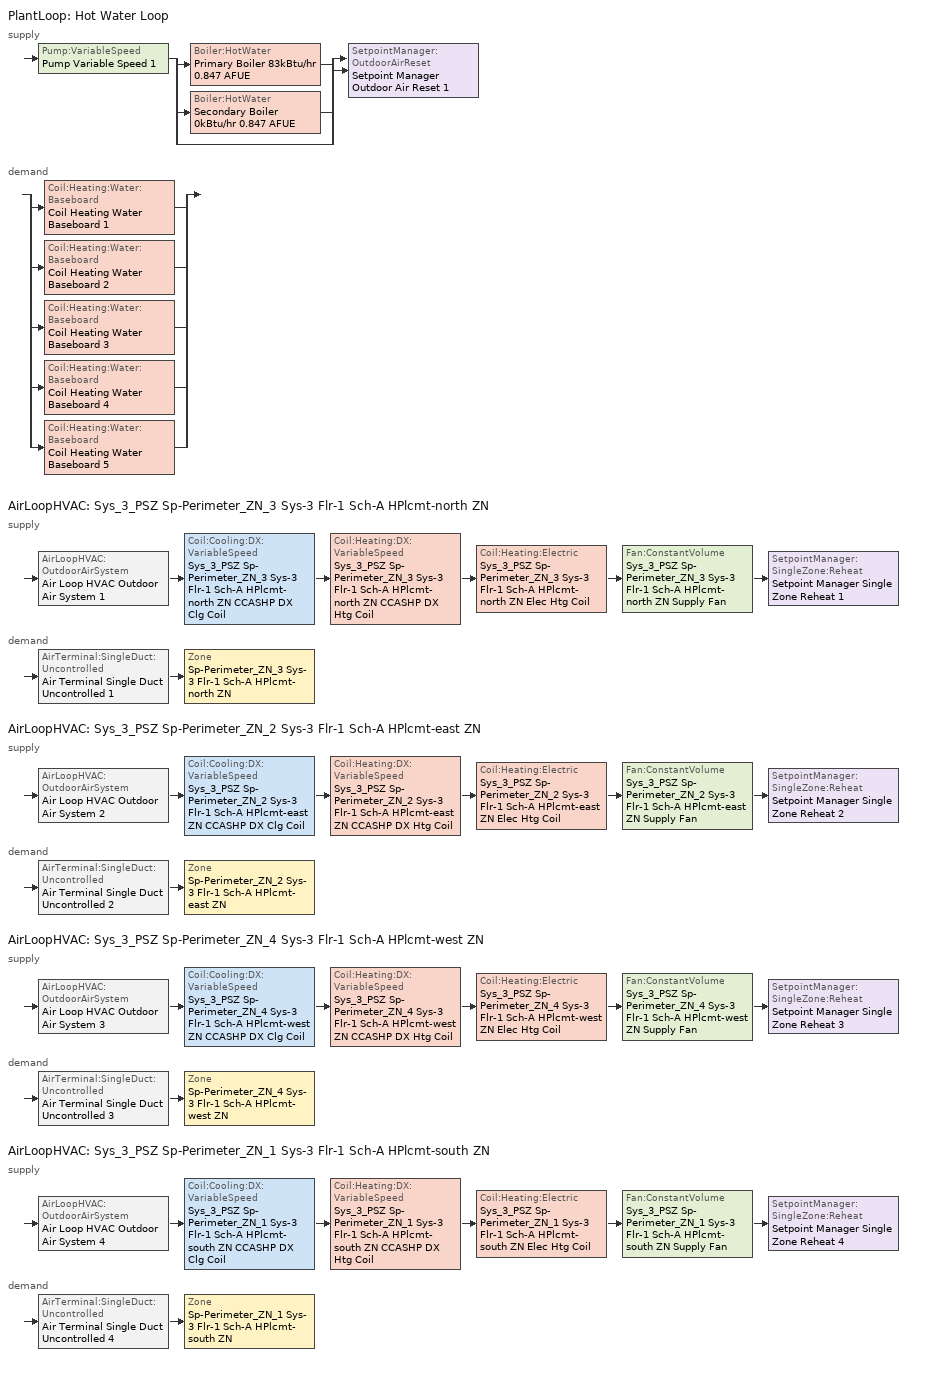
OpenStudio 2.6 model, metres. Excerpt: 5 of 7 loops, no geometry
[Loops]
PlantLoop 'Hot Water Loop'
 supply: Pump:VariableSpeed 'Pump Variable Speed 1' > split
  | Boiler:HotWater 'Primary Boiler 83kBtu/hr 0.847 AFUE'
  | Boiler:HotWater 'Secondary Boiler 0kBtu/hr 0.847 AFUE'
  | bypass
  join > SetpointManager:OutdoorAirReset 'Setpoint Manager Outdoor Air Reset 1'
 demand: split
  | Coil:Heating:Water:Baseboard 'Coil Heating Water Baseboard 1'
  | Coil:Heating:Water:Baseboard 'Coil Heating Water Baseboard 2'
  | Coil:Heating:Water:Baseboard 'Coil Heating Water Baseboard 3'
  | Coil:Heating:Water:Baseboard 'Coil Heating Water Baseboard 4'
  | Coil:Heating:Water:Baseboard 'Coil Heating Water Baseboard 5'
AirLoopHVAC 'Sys_3_PSZ Sp-Perimeter_ZN_3 Sys-3 Flr-1 Sch-A HPlcmt-north ZN'
 supply: AirLoopHVAC:OutdoorAirSystem 'Air Loop HVAC Outdoor Air System 1' > Coil:Cooling:DX:VariableSpeed 'Sys_3_PSZ Sp-Perimeter_ZN_3 Sys-3 Flr-1 Sch-A HPlcmt-north ZN CCASHP DX Clg Coil' > Coil:Heating:DX:VariableSpeed 'Sys_3_PSZ Sp-Perimeter_ZN_3 Sys-3 Flr-1 Sch-A HPlcmt-north ZN CCASHP DX Htg Coil' > Coil:Heating:Electric 'Sys_3_PSZ Sp-Perimeter_ZN_3 Sys-3 Flr-1 Sch-A HPlcmt-north ZN Elec Htg Coil' > Fan:ConstantVolume 'Sys_3_PSZ Sp-Perimeter_ZN_3 Sys-3 Flr-1 Sch-A HPlcmt-north ZN Supply Fan' > SetpointManager:SingleZone:Reheat 'Setpoint Manager Single Zone Reheat 1'
 demand: AirTerminal:SingleDuct:Uncontrolled 'Air Terminal Single Duct Uncontrolled 1' > Zone 'Sp-Perimeter_ZN_3 Sys-3 Flr-1 Sch-A HPlcmt-north ZN'
AirLoopHVAC 'Sys_3_PSZ Sp-Perimeter_ZN_2 Sys-3 Flr-1 Sch-A HPlcmt-east ZN'
 supply: AirLoopHVAC:OutdoorAirSystem 'Air Loop HVAC Outdoor Air System 2' > Coil:Cooling:DX:VariableSpeed 'Sys_3_PSZ Sp-Perimeter_ZN_2 Sys-3 Flr-1 Sch-A HPlcmt-east ZN CCASHP DX Clg Coil' > Coil:Heating:DX:VariableSpeed 'Sys_3_PSZ Sp-Perimeter_ZN_2 Sys-3 Flr-1 Sch-A HPlcmt-east ZN CCASHP DX Htg Coil' > Coil:Heating:Electric 'Sys_3_PSZ Sp-Perimeter_ZN_2 Sys-3 Flr-1 Sch-A HPlcmt-east ZN Elec Htg Coil' > Fan:ConstantVolume 'Sys_3_PSZ Sp-Perimeter_ZN_2 Sys-3 Flr-1 Sch-A HPlcmt-east ZN Supply Fan' > SetpointManager:SingleZone:Reheat 'Setpoint Manager Single Zone Reheat 2'
 demand: AirTerminal:SingleDuct:Uncontrolled 'Air Terminal Single Duct Uncontrolled 2' > Zone 'Sp-Perimeter_ZN_2 Sys-3 Flr-1 Sch-A HPlcmt-east ZN'
AirLoopHVAC 'Sys_3_PSZ Sp-Perimeter_ZN_4 Sys-3 Flr-1 Sch-A HPlcmt-west ZN'
 supply: AirLoopHVAC:OutdoorAirSystem 'Air Loop HVAC Outdoor Air System 3' > Coil:Cooling:DX:VariableSpeed 'Sys_3_PSZ Sp-Perimeter_ZN_4 Sys-3 Flr-1 Sch-A HPlcmt-west ZN CCASHP DX Clg Coil' > Coil:Heating:DX:VariableSpeed 'Sys_3_PSZ Sp-Perimeter_ZN_4 Sys-3 Flr-1 Sch-A HPlcmt-west ZN CCASHP DX Htg Coil' > Coil:Heating:Electric 'Sys_3_PSZ Sp-Perimeter_ZN_4 Sys-3 Flr-1 Sch-A HPlcmt-west ZN Elec Htg Coil' > Fan:ConstantVolume 'Sys_3_PSZ Sp-Perimeter_ZN_4 Sys-3 Flr-1 Sch-A HPlcmt-west ZN Supply Fan' > SetpointManager:SingleZone:Reheat 'Setpoint Manager Single Zone Reheat 3'
 demand: AirTerminal:SingleDuct:Uncontrolled 'Air Terminal Single Duct Uncontrolled 3' > Zone 'Sp-Perimeter_ZN_4 Sys-3 Flr-1 Sch-A HPlcmt-west ZN'
AirLoopHVAC 'Sys_3_PSZ Sp-Perimeter_ZN_1 Sys-3 Flr-1 Sch-A HPlcmt-south ZN'
 supply: AirLoopHVAC:OutdoorAirSystem 'Air Loop HVAC Outdoor Air System 4' > Coil:Cooling:DX:VariableSpeed 'Sys_3_PSZ Sp-Perimeter_ZN_1 Sys-3 Flr-1 Sch-A HPlcmt-south ZN CCASHP DX Clg Coil' > Coil:Heating:DX:VariableSpeed 'Sys_3_PSZ Sp-Perimeter_ZN_1 Sys-3 Flr-1 Sch-A HPlcmt-south ZN CCASHP DX Htg Coil' > Coil:Heating:Electric 'Sys_3_PSZ Sp-Perimeter_ZN_1 Sys-3 Flr-1 Sch-A HPlcmt-south ZN Elec Htg Coil' > Fan:ConstantVolume 'Sys_3_PSZ Sp-Perimeter_ZN_1 Sys-3 Flr-1 Sch-A HPlcmt-south ZN Supply Fan' > SetpointManager:SingleZone:Reheat 'Setpoint Manager Single Zone Reheat 4'
 demand: AirTerminal:SingleDuct:Uncontrolled 'Air Terminal Single Duct Uncontrolled 4' > Zone 'Sp-Perimeter_ZN_1 Sys-3 Flr-1 Sch-A HPlcmt-south ZN'
[Sizing:Zone] Zone Cooling Design Supply Air Temperature Input Method=SupplyAirTemperature; Zone Cooling Design Supply Air Temperature {C}=13; Zone Cooling Design Supply Air Temperature Difference {deltaC}=11.11; Zone Heating Design Supply Air Temperature Input Method=SupplyAirTemperature; Zone Heating Design Supply Air Temperature {C}=43; Zone Heating Design Supply Air Temperature Difference {deltaC}=11.11; Zone Cooling Design Supply Air Humidity Ratio {kg-H2O/kg-air}=0.0085; Zone Heating Design Supply Air Humidity Ratio {kg-H2O/kg-air}=0.008; Zone Heating Sizing Factor=1.3; Zone Cooling Sizing Factor=1.1; Cooling Design Air Flow Method=DesignDay; Heating Design Air Flow Method=DesignDay; Account for Dedicated Outdoor Air System=No; Dedicated Outdoor Air System Control Strategy=NeutralSupplyAir; Dedicated Outdoor Air Low Setpoint Temperature for Design {C}=autosize; Dedicated Outdoor Air High Setpoint Temperature for Design {C}=autosize
Sp-Perimeter_ZN_3 Sys-3 Flr-1 Sch-A HPlcmt-north ZN; Sp-Perimeter_ZN_2 Sys-3 Flr-1 Sch-A HPlcmt-east ZN; Sp-Perimeter_ZN_4 Sys-3 Flr-1 Sch-A HPlcmt-west ZN; Sp-Perimeter_ZN_1 Sys-3 Flr-1 Sch-A HPlcmt-south ZN
[Zone equipment]
Sp-Perimeter_ZN_3 Sys-3 Flr-1 Sch-A HPlcmt-north ZN: Air Terminal Single Duct Uncontrolled 1, Sp-Perimeter_ZN_3 Sys-3 Flr-1 Sch-A HPlcmt-north ZN Elec Baseboard
Sp-Perimeter_ZN_2 Sys-3 Flr-1 Sch-A HPlcmt-east ZN: Air Terminal Single Duct Uncontrolled 2, Sp-Perimeter_ZN_2 Sys-3 Flr-1 Sch-A HPlcmt-east ZN Elec Baseboard
Sp-Perimeter_ZN_4 Sys-3 Flr-1 Sch-A HPlcmt-west ZN: Air Terminal Single Duct Uncontrolled 3, Sp-Perimeter_ZN_4 Sys-3 Flr-1 Sch-A HPlcmt-west ZN Elec Baseboard
Sp-Perimeter_ZN_1 Sys-3 Flr-1 Sch-A HPlcmt-south ZN: Air Terminal Single Duct Uncontrolled 4, Sp-Perimeter_ZN_1 Sys-3 Flr-1 Sch-A HPlcmt-south ZN Elec Baseboard
[PlantLoop]
Hot Water Loop: Fluid Type=Water; Glycol Concentration=0; Plant Loop Volume {m3}=Autocalculate; Load Distribution Scheme=Optimal
[Sizing:Plant]
Hot Water Loop: Loop Type=Heating; Design Loop Exit Temperature {C}=82; Loop Design Temperature Difference {deltaC}=16; Sizing Option=NonCoincident; Zone Timesteps in Averaging Window=1; Coincident Sizing Factor Mode=None
[Pump:VariableSpeed]
Pump Variable Speed 1: Motor Efficiency=0.855; Pump Control Type=Intermittent; Skin Loss Radiative Fraction=0.5; Design Power Sizing Method=PowerPerFlowPerPressure; Design Electric Power per Unit Flow Rate {W/(m3/s)}=348701.1; Design Shaft Power per Unit Flow Rate per Unit Head {W-s/m3-Pa}=1.43473; Design Minimum Flow Rate Fraction=0
[Boiler:HotWater] Fuel Type=FuelOil#2; Nominal Thermal Efficiency=0.847; Normalized Boiler Efficiency Curve=BOILER-EFFFPLR-NECB2011; Water Outlet Upper Temperature Limit {C}=99; Boiler Flow Mode=ConstantFlow; Parasitic Electric Load {W}=0; Sizing Factor=1
Name | Nominal Capacity {W}
Primary Boiler 83kBtu/hr 0.847 AFUE | 24308.8
Secondary Boiler 0kBtu/hr 0.847 AFUE | 0.001
[SetpointManager:OutdoorAirReset]
Setpoint Manager Outdoor Air Reset 1: Control Variable=Temperature; Setpoint at Outdoor Low Temperature {C}=82; Outdoor Low Temperature {C}=-16; Setpoint at Outdoor High Temperature {C}=60; Outdoor High Temperature {C}=0
[AirLoopHVAC] Design Supply Air Flow Rate {m3/s}=AutoSize
Name | Availability Schedule
Sys_3_PSZ Sp-Perimeter_ZN_3 Sys-3 Flr-1 Sch-A HPlcmt-north ZN; Sys_3_PSZ Sp-Perimeter_ZN_2 Sys-3 Flr-1 Sch-A HPlcmt-east ZN; Sys_3_PSZ Sp-Perimeter_ZN_4 Sys-3 Flr-1 Sch-A HPlcmt-west ZN | Always On Discrete
Sys_3_PSZ Sp-Perimeter_ZN_1 Sys-3 Flr-1 Sch-A HPlcmt-south ZN | Sys_3_PSZ Sp-Perimeter_ZN_1 Sys-3 Flr-1 Sch-A HPlcmt-south ZN Occ Sch
[Sizing:System] Type of Load to Size On=Sensible; Design Outdoor Air Flow Rate {m3/s}=Autosize; Minimum System Air Flow Ratio=1; Preheat Design Temperature {C}=7; Preheat Design Humidity Ratio {kg-H2O/kg-Air}=0.008; Precool Design Temperature {C}=13; Precool Design Humidity Ratio {kg-H2O/kg-Air}=0.008; Central Cooling Design Supply Air Temperature {C}=13; Central Heating Design Supply Air Temperature {C}=43; Sizing Option=NonCoincident; 100% Outdoor Air in Cooling=No; 100% Outdoor Air in Heating=No; Central Cooling Design Supply Air Humidity Ratio {kg-H2O/kg-Air}=0.0085; Central Heating Design Supply Air Humidity Ratio {kg-H2O/kg-Air}=0.008; Cooling Design Air Flow Method=DesignDay; Cooling Design Air Flow Rate {m3/s}=0; Heating Design Air Flow Method=DesignDay; Heating Design Air Flow Rate {m3/s}=0; System Outdoor Air Method=ZoneSum; Zone Maximum Outdoor Air Fraction=1; Cooling Supply Air Flow Rate Per Floor Area {m3/s-m2}=0.00996765; Cooling Fraction of Autosized Cooling Supply Air Flow Rate=1; Cooling Supply Air Flow Rate Per Unit Cooling Capacity {m3/s-W}=3.94755e-05; Heating Supply Air Flow Rate Per Floor Area {m3/s-m2}=0.00996765; Heating Fraction of Autosized Heating Supply Air Flow Rate=1; Heating Fraction of Autosized Cooling Supply Air Flow Rate=1; Heating Supply Air Flow Rate Per Unit Heating Capacity {m3/s-W}=3.15882e-05; Cooling Design Capacity Method=CoolingDesignCapacity; Cooling Design Capacity {W}=autosize; Cooling Design Capacity Per Floor Area {W/m2}=234.7; Fraction of Autosized Cooling Design Capacity=1; Heating Design Capacity Method=HeatingDesignCapacity; Heating Design Capacity {W}=autosize; Heating Design Capacity Per Floor Area {W/m2}=157; Fraction of Autosized Heating Design Capacity=1; Central Cooling Capacity Control Method=OnOff
Sys_3_PSZ Sp-Perimeter_ZN_3 Sys-3 Flr-1 Sch-A HPlcmt-north ZN; Sys_3_PSZ Sp-Perimeter_ZN_2 Sys-3 Flr-1 Sch-A HPlcmt-east ZN; Sys_3_PSZ Sp-Perimeter_ZN_4 Sys-3 Flr-1 Sch-A HPlcmt-west ZN; Sys_3_PSZ Sp-Perimeter_ZN_1 Sys-3 Flr-1 Sch-A HPlcmt-south ZN
[Controller:OutdoorAir] Minimum Outdoor Air Flow Rate {m3/s}=autosize; Maximum Outdoor Air Flow Rate {m3/s}=Autosize; Economizer Control Type=NoEconomizer; Economizer Control Action Type=ModulateFlow; Economizer Maximum Limit Dry-Bulb Temperature {C}=28; Economizer Maximum Limit Enthalpy {J/kg}=64000; Economizer Minimum Limit Dry-Bulb Temperature {C}=-100; Lockout Type=NoLockout; Minimum Limit Type=FixedMinimum; High Humidity Control=No; Heat Recovery Bypass Control Type=BypassWhenOAFlowGreaterThanMinimum
Name | Minimum Outdoor Air Schedule | Controller Mechanical Ventilation
Controller Outdoor Air 1 | Always On Discrete | Controller Mechanical Ventilation 1
Controller Outdoor Air 2 | Always On Discrete | Controller Mechanical Ventilation 2
Controller Outdoor Air 3 | Always On Discrete | Controller Mechanical Ventilation 3
Controller Outdoor Air 4 | Sys_3_PSZ Sp-Perimeter_ZN_1 Sys-3 Flr-1 Sch-A HPlcmt-south ZN Occ Sch | Controller Mechanical Ventilation 4
[Controller:MechanicalVentilation] Availability Schedule=Always On Discrete; System Outdoor Air Method=ZoneSum
Controller Mechanical Ventilation 1; Controller Mechanical Ventilation 2; Controller Mechanical Ventilation 3; Controller Mechanical Ventilation 4
[AirLoopHVAC:OutdoorAirSystem]
Name | Controller
Air Loop HVAC Outdoor Air System 1 | Controller Outdoor Air 1
Air Loop HVAC Outdoor Air System 2 | Controller Outdoor Air 2
Air Loop HVAC Outdoor Air System 3 | Controller Outdoor Air 3
Air Loop HVAC Outdoor Air System 4 | Controller Outdoor Air 4
[SetpointManager:SingleZone:Reheat] Minimum Supply Air Temperature {C}=13; Maximum Supply Air Temperature {C}=43
Name | Control Zone
Setpoint Manager Single Zone Reheat 1 | Sp-Perimeter_ZN_3 Sys-3 Flr-1 Sch-A HPlcmt-north ZN
Setpoint Manager Single Zone Reheat 2 | Sp-Perimeter_ZN_2 Sys-3 Flr-1 Sch-A HPlcmt-east ZN
Setpoint Manager Single Zone Reheat 3 | Sp-Perimeter_ZN_4 Sys-3 Flr-1 Sch-A HPlcmt-west ZN
Setpoint Manager Single Zone Reheat 4 | Sp-Perimeter_ZN_1 Sys-3 Flr-1 Sch-A HPlcmt-south ZN
[AirTerminal:SingleDuct:Uncontrolled] Availability Schedule=Always On Discrete; Maximum Air Flow Rate {m3/s}=AutoSize
Air Terminal Single Duct Uncontrolled 1; Air Terminal Single Duct Uncontrolled 2; Air Terminal Single Duct Uncontrolled 3; Air Terminal Single Duct Uncontrolled 4
[Coil:Heating:Water:Baseboard] Heating Design Capacity Method=HeatingDesignCapacity; Heating Design Capacity {W}=autosize; Heating Design Capacity Per Floor Area {W/m2}=0; Fraction of Autosized Heating Design Capacity=0.8
Coil Heating Water Baseboard 1; Coil Heating Water Baseboard 2; Coil Heating Water Baseboard 3; Coil Heating Water Baseboard 4; Coil Heating Water Baseboard 5
[ZoneHVAC:Baseboard:Convective:Water] Availability Schedule=Always On Discrete
Name | Heating Coil
Zone HVAC Baseboard Convective Water 1 | Coil Heating Water Baseboard 1
Zone HVAC Baseboard Convective Water 2 | Coil Heating Water Baseboard 2
Zone HVAC Baseboard Convective Water 3 | Coil Heating Water Baseboard 3
Zone HVAC Baseboard Convective Water 4 | Coil Heating Water Baseboard 4
Zone HVAC Baseboard Convective Water 5 | Coil Heating Water Baseboard 5
[Fan:ConstantVolume] Availability Schedule=Always On Discrete; Fan Efficiency=0.39975; Pressure Rise {Pa}=640; Maximum Flow Rate {m3/s}=AutoSize; Motor Efficiency=0.615
Sys_3_PSZ Sp-Perimeter_ZN_1 Sys-3 Flr-1 Sch-A HPlcmt-south ZN Supply Fan; Sys_3_PSZ Sp-Perimeter_ZN_4 Sys-3 Flr-1 Sch-A HPlcmt-west ZN Supply Fan; Sys_3_PSZ Sp-Perimeter_ZN_2 Sys-3 Flr-1 Sch-A HPlcmt-east ZN Supply Fan; Sys_3_PSZ Sp-Perimeter_ZN_3 Sys-3 Flr-1 Sch-A HPlcmt-north ZN Supply Fan
[Coil:Cooling:DX:VariableSpeed] Nominal Speed Level=1; Rated Air Flow Rate At Selected Nominal Speed Level {m3/s}=autosize; Nominal Time for Condensate to Begin Leaving the Coil {s}=0; Initial Moisture Evaporation Rate Divided by Steady-State AC Latent Capacity=0; Condenser Type=AirCooled; Evaporative Condenser Pump Rated Power Consumption {W}=0; Crankcase Heater Capacity {W}=1e-06; Maximum Outdoor Dry-Bulb Temperature for Crankcase Heater Operation {C}=10; Basin Heater Capacity {W/K}=1e-06; Basin Heater Setpoint Temperature {C}=2
Name | Gross Rated Total Cooling Capacity At Selected Nominal Speed Level {W} | Energy Part Load Fraction Curve
Sys_3_PSZ Sp-Perimeter_ZN_1 Sys-3 Flr-1 Sch-A HPlcmt-south ZN CCASHP DX Clg Coil | 7687.03 | Mitsubishi Hyper Heating VRF CPLFFPLR curve 1
Sys_3_PSZ Sp-Perimeter_ZN_4 Sys-3 Flr-1 Sch-A HPlcmt-west ZN CCASHP DX Clg Coil | 5311.11 | Mitsubishi Hyper Heating VRF CPLFFPLR curve 2
Sys_3_PSZ Sp-Perimeter_ZN_2 Sys-3 Flr-1 Sch-A HPlcmt-east ZN CCASHP DX Clg Coil | 5059.75 | Mitsubishi Hyper Heating VRF CPLFFPLR curve 3
Sys_3_PSZ Sp-Perimeter_ZN_3 Sys-3 Flr-1 Sch-A HPlcmt-north ZN CCASHP DX Clg Coil | 4783.22 | Mitsubishi Hyper Heating VRF CPLFFPLR curve 4
[Coil:Heating:Electric] Availability Schedule=Always On Discrete
Sys_3_PSZ Sp-Perimeter_ZN_1 Sys-3 Flr-1 Sch-A HPlcmt-south ZN Elec Htg Coil; Sys_3_PSZ Sp-Perimeter_ZN_4 Sys-3 Flr-1 Sch-A HPlcmt-west ZN Elec Htg Coil; Sys_3_PSZ Sp-Perimeter_ZN_2 Sys-3 Flr-1 Sch-A HPlcmt-east ZN Elec Htg Coil; Sys_3_PSZ Sp-Perimeter_ZN_3 Sys-3 Flr-1 Sch-A HPlcmt-north ZN Elec Htg Coil
[Coil:Heating:DX:VariableSpeed] Nominal Speed Level=1; Rated Air Flow Rate At Selected Nominal Speed Level {m3/s}=autosize; Minimum Outdoor Dry-Bulb Temperature for Compressor Operation {C}=-20; Maximum Outdoor Dry-Bulb Temperature for Defrost Operation {C}=5; Crankcase Heater Capacity {W}=1e-06; Maximum Outdoor Dry-Bulb Temperature for Crankcase Heater Operation {C}=10; Defrost Strategy=resistive; Defrost Control=timed; Defrost Time Period Fraction=0; Resistive Defrost Heater Capacity {W}=1e-06
Name | Rated Heating Capacity At Selected Nominal Speed Level {W} | Energy Part Load Fraction Curve
Sys_3_PSZ Sp-Perimeter_ZN_1 Sys-3 Flr-1 Sch-A HPlcmt-south ZN CCASHP DX Htg Coil | 7687.03 | Mitsubishi Hyper Heating VRF HPLFFPLR curve 1
Sys_3_PSZ Sp-Perimeter_ZN_4 Sys-3 Flr-1 Sch-A HPlcmt-west ZN CCASHP DX Htg Coil | 5311.11 | Mitsubishi Hyper Heating VRF HPLFFPLR curve 2
Sys_3_PSZ Sp-Perimeter_ZN_2 Sys-3 Flr-1 Sch-A HPlcmt-east ZN CCASHP DX Htg Coil | 5059.75 | Mitsubishi Hyper Heating VRF HPLFFPLR curve 3
Sys_3_PSZ Sp-Perimeter_ZN_3 Sys-3 Flr-1 Sch-A HPlcmt-north ZN CCASHP DX Htg Coil | 4783.22 | Mitsubishi Hyper Heating VRF HPLFFPLR curve 4
[ZoneHVAC:Baseboard:Convective:Electric] Availability Schedule=Always On Discrete; Efficiency=1
Name | Nominal Capacity {W}
Sp-Perimeter_ZN_1 Sys-3 Flr-1 Sch-A HPlcmt-south ZN Elec Baseboard | 5994.07
Sp-Perimeter_ZN_4 Sys-3 Flr-1 Sch-A HPlcmt-west ZN Elec Baseboard | 3875.09
Sp-Perimeter_ZN_2 Sys-3 Flr-1 Sch-A HPlcmt-east ZN Elec Baseboard | 3862.94
Sp-Perimeter_ZN_3 Sys-3 Flr-1 Sch-A HPlcmt-north ZN Elec Baseboard | 6012.07
[Schedule:Ruleset]
Sys_3_PSZ Sp-Perimeter_ZN_1 Sys-3 Flr-1 Sch-A HPlcmt-south ZN Occ Sch: Default Day Schedule=Sys_3_PSZ Sp-Perimeter_ZN_1 Sys-3 Flr-1 Sch-A HPlcmt-south ZN Occ Sch Default; Summer Design Day Schedule=Sys_3_PSZ Sp-Perimeter_ZN_1 Sys-3 Flr-1 Sch-A HPlcmt-south ZN Occ Sch Summer Design Day; Winter Design Day Schedule=Sys_3_PSZ Sp-Perimeter_ZN_1 Sys-3 Flr-1 Sch-A HPlcmt-south ZN Occ Sch Winter Design Day
[Schedule:Day]
Sys_3_PSZ Sp-Perimeter_ZN_1 Sys-3 Flr-1 Sch-A HPlcmt-south ZN Occ Sch Default; Sys_3_PSZ Sp-Perimeter_ZN_1 Sys-3 Flr-1 Sch-A HPlcmt-south ZN Occ Sch Winter Design Day; Sys_3_PSZ Sp-Perimeter_ZN_1 Sys-3 Flr-1 Sch-A HPlcmt-south ZN Occ Sch Summer Design Day: 24, 0, 1
Sys_3_PSZ Sp-Perimeter_ZN_1 Sys-3 Flr-1 Sch-A HPlcmt-south ZN Occ Sch Monday; Sys_3_PSZ Sp-Perimeter_ZN_1 Sys-3 Flr-1 Sch-A HPlcmt-south ZN Occ Sch Tuesday; Sys_3_PSZ Sp-Perimeter_ZN_1 Sys-3 Flr-1 Sch-A HPlcmt-south ZN Occ Sch Wednesday; Sys_3_PSZ Sp-Perimeter_ZN_1 Sys-3 Flr-1 Sch-A HPlcmt-south ZN Occ Sch Thursday; Sys_3_PSZ Sp-Perimeter_ZN_1 Sys-3 Flr-1 Sch-A HPlcmt-south ZN Occ Sch Friday: 8, 0, 0, 19, 0, 1, 24, 0, 0
Sys_3_PSZ Sp-Perimeter_ZN_1 Sys-3 Flr-1 Sch-A HPlcmt-south ZN Occ Sch Saturday; Sys_3_PSZ Sp-Perimeter_ZN_1 Sys-3 Flr-1 Sch-A HPlcmt-south ZN Occ Sch Sunday: 24, 0, 0
[Schedule:Rule] Schedule Ruleset=Sys_3_PSZ Sp-Perimeter_ZN_1 Sys-3 Flr-1 Sch-A HPlcmt-south ZN Occ Sch; Date Specification Type=DateRange; Start Month=1; Start Day=1; End Month=12
Sys_3_PSZ Sp-Perimeter_ZN_1 Sys-3 Flr-1 Sch-A HPlcmt-south ZN Occ Sch Monday Rule: Rule Order=6; Day Schedule=Sys_3_PSZ Sp-Perimeter_ZN_1 Sys-3 Flr-1 Sch-A HPlcmt-south ZN Occ Sch Monday; Apply Monday=Yes; End Day=25
Sys_3_PSZ Sp-Perimeter_ZN_1 Sys-3 Flr-1 Sch-A HPlcmt-south ZN Occ Sch Tuesday Rule: Rule Order=5; Day Schedule=Sys_3_PSZ Sp-Perimeter_ZN_1 Sys-3 Flr-1 Sch-A HPlcmt-south ZN Occ Sch Tuesday; End Day=26; Apply Tuesday=Yes
Sys_3_PSZ Sp-Perimeter_ZN_1 Sys-3 Flr-1 Sch-A HPlcmt-south ZN Occ Sch Wednesday Rule: Rule Order=4; Day Schedule=Sys_3_PSZ Sp-Perimeter_ZN_1 Sys-3 Flr-1 Sch-A HPlcmt-south ZN Occ Sch Wednesday; End Day=27; Apply Wednesday=Yes
Sys_3_PSZ Sp-Perimeter_ZN_1 Sys-3 Flr-1 Sch-A HPlcmt-south ZN Occ Sch Thursday Rule: Rule Order=3; Day Schedule=Sys_3_PSZ Sp-Perimeter_ZN_1 Sys-3 Flr-1 Sch-A HPlcmt-south ZN Occ Sch Thursday; End Day=28; Apply Thursday=Yes
Sys_3_PSZ Sp-Perimeter_ZN_1 Sys-3 Flr-1 Sch-A HPlcmt-south ZN Occ Sch Friday Rule: Rule Order=2; Day Schedule=Sys_3_PSZ Sp-Perimeter_ZN_1 Sys-3 Flr-1 Sch-A HPlcmt-south ZN Occ Sch Friday; End Day=29; Apply Friday=Yes
Sys_3_PSZ Sp-Perimeter_ZN_1 Sys-3 Flr-1 Sch-A HPlcmt-south ZN Occ Sch Saturday Rule: Rule Order=1; Day Schedule=Sys_3_PSZ Sp-Perimeter_ZN_1 Sys-3 Flr-1 Sch-A HPlcmt-south ZN Occ Sch Saturday; End Day=30; Apply Saturday=Yes
Sys_3_PSZ Sp-Perimeter_ZN_1 Sys-3 Flr-1 Sch-A HPlcmt-south ZN Occ Sch Sunday Rule: Rule Order=0; Day Schedule=Sys_3_PSZ Sp-Perimeter_ZN_1 Sys-3 Flr-1 Sch-A HPlcmt-south ZN Occ Sch Sunday; End Day=31; Apply Sunday=Yes
[Schedule:Constant]
Always On Discrete: Value=1
[Curve:Cubic]
BOILER-EFFFPLR-NECB2011: Coefficient1 Constant=0.2901; Coefficient2 x=2.6664; Coefficient3 x**2=-3.764; Coefficient4 x**3=1.82; Minimum Value of x=0; Maximum Value of x=1
[Table:MultiVariableLookup]
Mitsubishi Hyper Heating VRF CPLFFPLR curve 1; Mitsubishi Hyper Heating VRF CPLFFPLR curve 2; Mitsubishi Hyper Heating VRF CPLFFPLR curve 3; Mitsubishi Hyper Heating VRF CPLFFPLR curve 4: LinearInterpolationOfTable, 2, cubic, SingleLineIndependentVariableWithMatrix, 1, 0, 1, Dimensionless, Dimensionless, 1, 0.1, 0.865, 0.2, 0.88, 0.3, 0.895, 0.4, 0.91, 0.5, 1.154, 0.6, 1.144, 0.7, 1.119, 0.8, 1.087, 0.9, 1.052, 1, 1.015
Mitsubishi Hyper Heating VRF HPLFFPLR curve 1; Mitsubishi Hyper Heating VRF HPLFFPLR curve 2; Mitsubishi Hyper Heating VRF HPLFFPLR curve 3; Mitsubishi Hyper Heating VRF HPLFFPLR curve 4: LinearInterpolationOfTable, 2, cubic, SingleLineIndependentVariableWithMatrix, 1, 0, 1, Dimensionless, Dimensionless, 1, 0.1, 0.865, 0.2, 0.88, 0.3, 0.895, 0.4, 0.91, 0.5, 0.856226, 0.6, 0.918821, 0.7, 0.958967, 0.8, 0.983081, 0.9, 0.996186, 1, 1.00203
